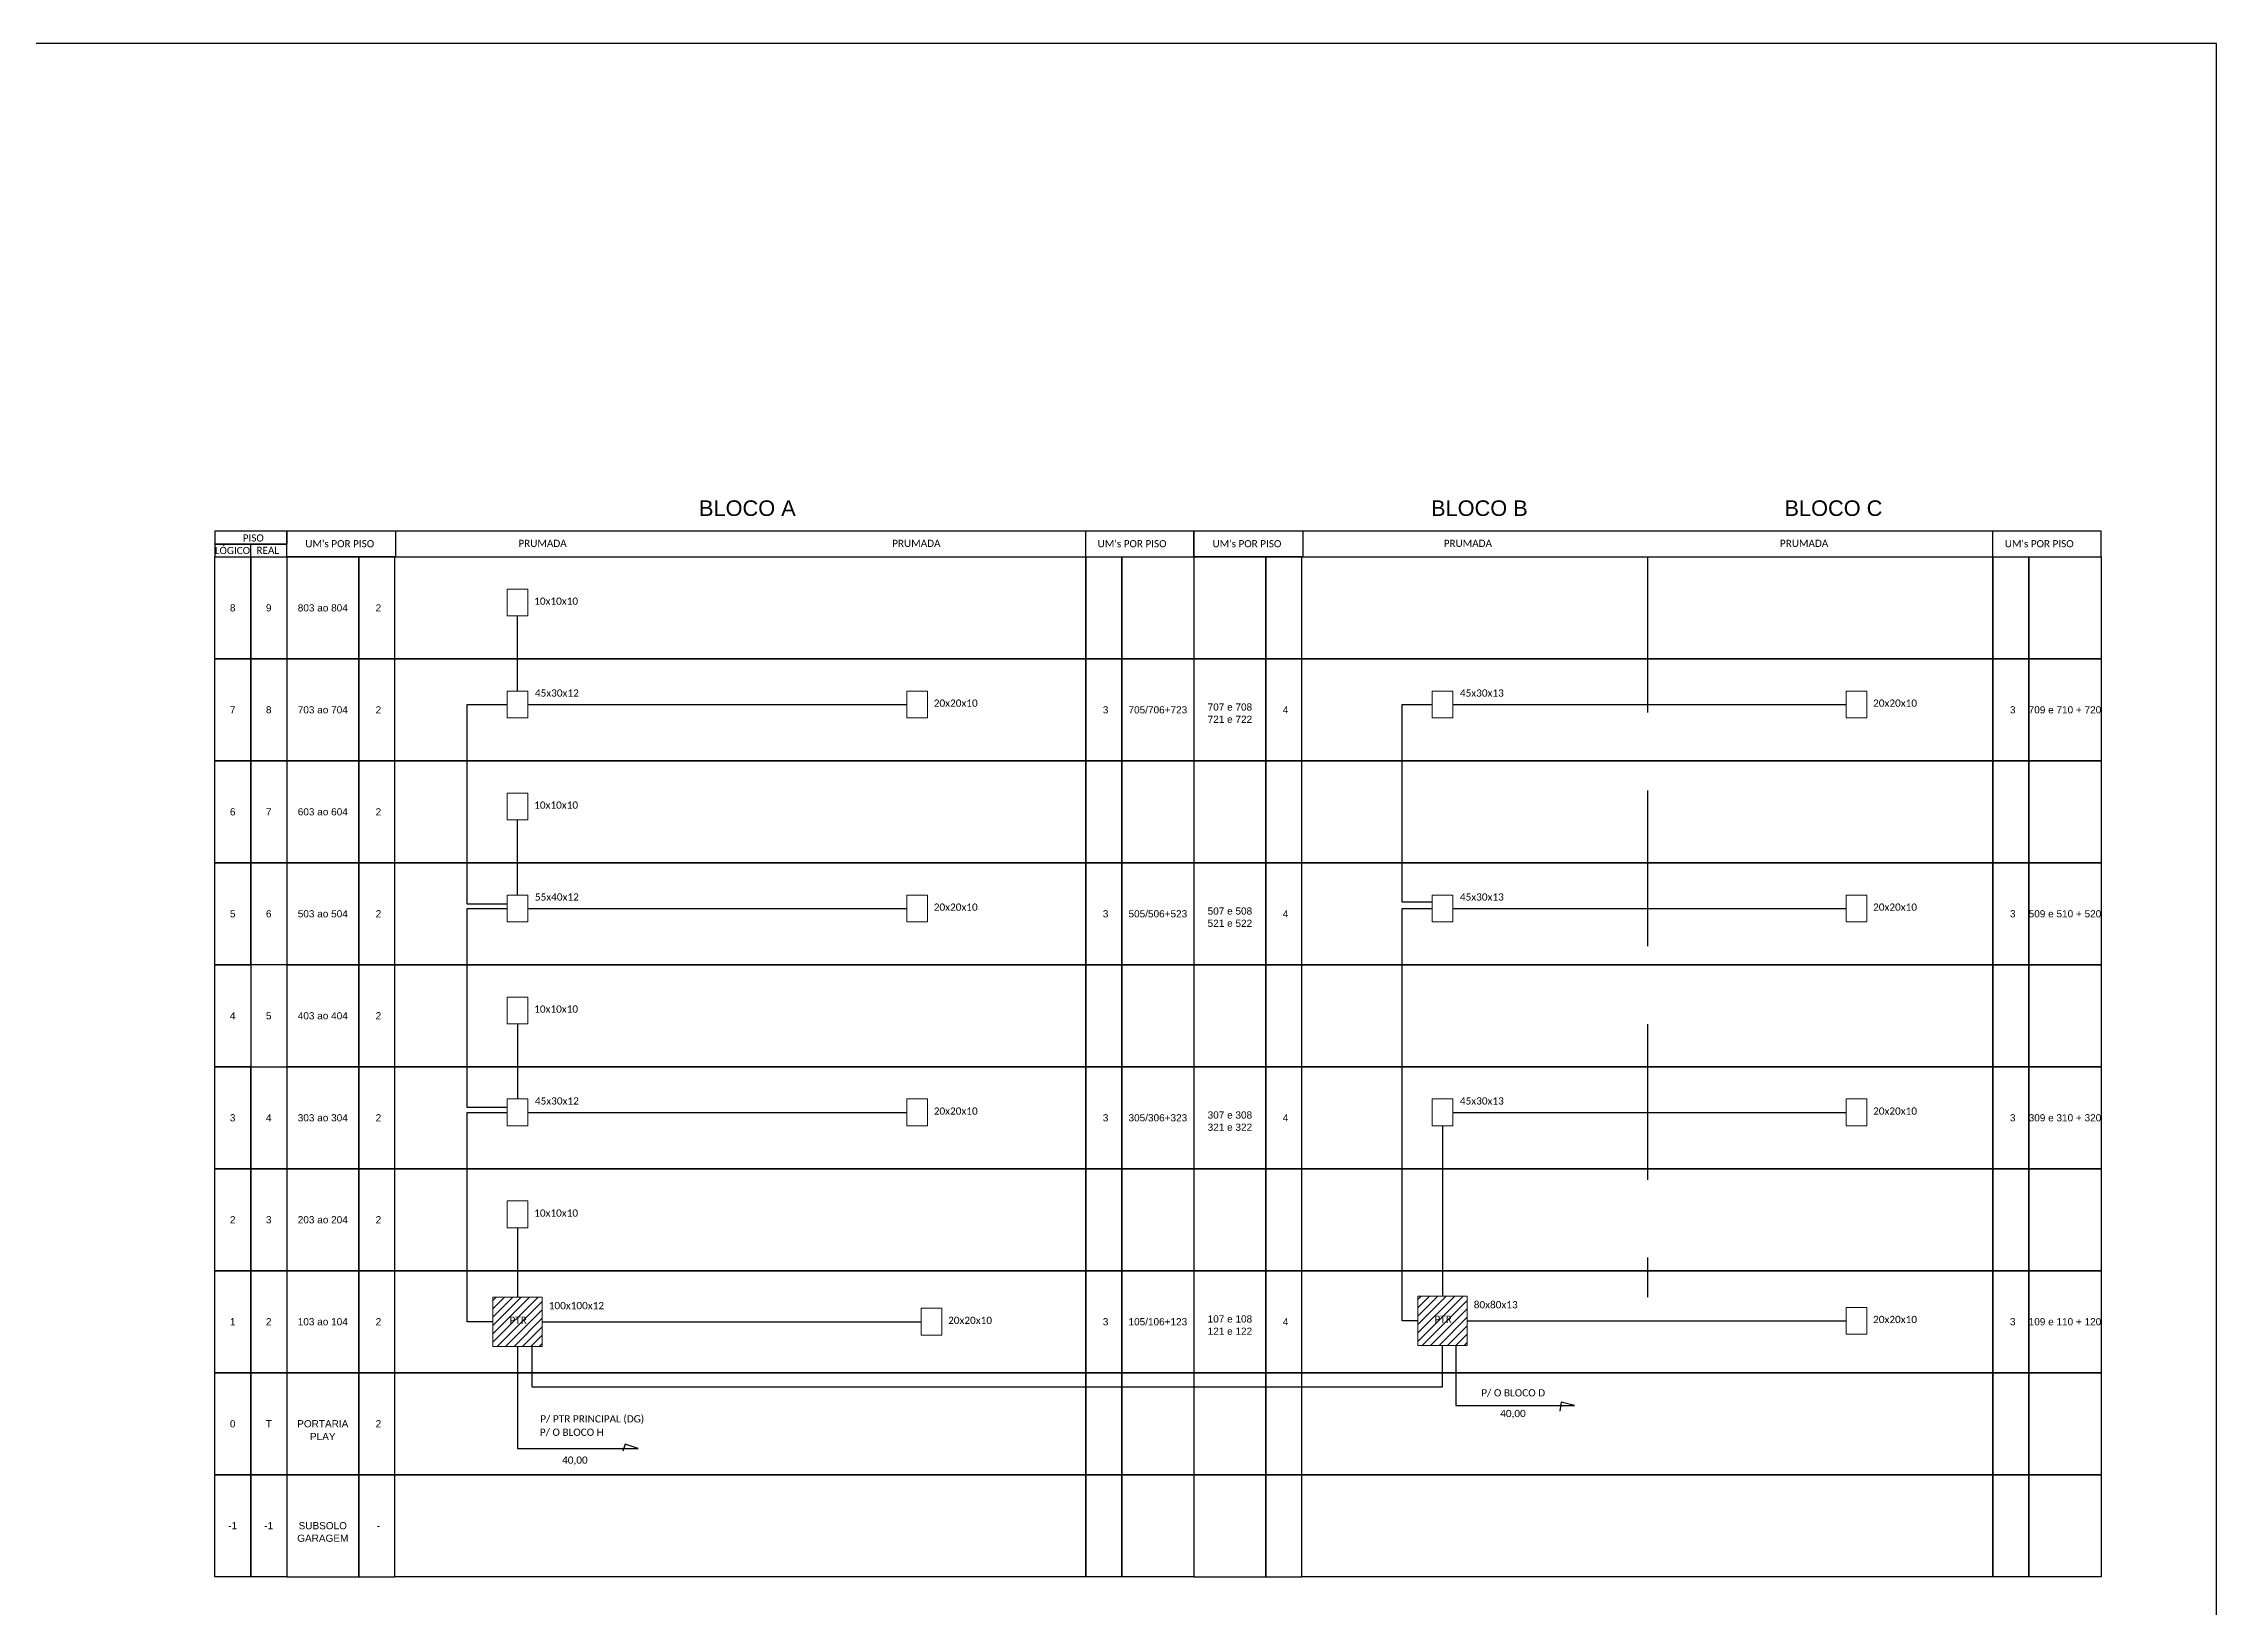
# Model space of a CAD drawing. Extents: x -89 to 749, y -559 to 1299.
# Drawn here: x 330.5 to 749.2, y 370.1 to 671.4 of the extents above; entities that cross this region are included whole.
import ezdxf
from ezdxf.enums import TextEntityAlignment as Align

# ---------------------------------------------------------------- set-up
doc = ezdxf.new("R2010")
doc.units = 0
doc.linetypes.add('DASHED', pattern=[0.75, 0.5, -0.25])
doc.styles.add('ARIAL', font='arial.ttf')
doc.styles.add('WMF-Calibri0', font='CALIBRI.TTF')

msp = doc.modelspace()

# ---------------------------------------------------------------- hatches: boundary and pattern name
h = msp.add_hatch()
h.set_pattern_fill('ANSI31', color=1, scale=0.36)
h.set_pattern_definition([(45, (-76.0407, 2032.6166), (-0.80822305, 0.80822305), [])])
h.paths.add_polyline_path([(426.59, 429.86), (417.11, 429.86), (417.11, 420.38), (426.59, 420.38)])
h.paths.add_polyline_path([(419.95, 424.36), (424.04, 424.36), (424.04, 426.44), (419.95, 426.44)], flags=24)
h = msp.add_hatch()
h.set_pattern_fill('ANSI31', color=1, scale=0.36)
h.set_pattern_definition([(45, (102.2024, 2032.7998), (-0.80822305, 0.80822305), [])])
h.paths.add_polyline_path([(604.84, 430.05), (595.35, 430.05), (595.35, 420.56), (604.84, 420.56)])
h.paths.add_polyline_path([(598.2, 424.54), (602.28, 424.54), (602.28, 426.63), (598.2, 426.63)], flags=24)

# ---------------------------------------------------------------- linework, layer by layer
for points in [[(-89.32, 77.37), (749.25, 77.37), (749.25, 671.37), (-89.32, 671.37), (-89.32, 77.37)], [(370.45, 572.47), (370.45, 574.93)], [(377.39, 572.47), (552.19, 572.47), (552.19, 577.4), (377.39, 577.4), (377.39, 577.4), (377.39, 574.93)], [(398.43, 572.47), (398.43, 577.4)], [(531.35, 572.47), (531.35, 577.4)], [(552.19, 572.47), (726.99, 572.47), (726.99, 577.4), (552.19, 577.4), (552.19, 577.4), (552.19, 572.47)], [(573.22, 572.47), (573.22, 577.4)], [(706.15, 572.47), (706.15, 577.4)]]:
    msp.add_lwpolyline(points)
for points in [[(363.51, 574.93), (377.39, 574.93), (377.39, 577.4), (363.51, 577.4)], [(363.51, 572.47), (377.39, 572.47), (377.39, 574.93), (363.51, 574.93)], [(363.51, 572.47), (370.45, 572.47), (370.45, 552.82), (363.51, 552.82)], [(370.45, 572.47), (377.39, 572.47), (377.39, 552.82), (370.45, 552.82)], [(391.28, 572.47), (377.39, 572.47), (377.39, 552.82), (391.28, 552.82)], [(398.22, 572.47), (391.28, 572.47), (391.28, 552.82), (398.22, 552.82)], [(398.22, 572.47), (531.36, 572.47), (531.36, 552.82), (398.22, 552.82)], [(531.36, 572.47), (538.3, 572.47), (538.3, 552.82), (531.36, 552.82)], [(538.3, 572.47), (552.19, 572.47), (552.19, 552.82), (538.3, 552.82)], [(566.08, 572.47), (552.19, 572.47), (552.19, 552.82), (566.08, 552.82)], [(573.02, 572.47), (566.08, 572.47), (566.08, 552.82), (573.02, 552.82)], [(573.02, 572.47), (706.16, 572.47), (706.16, 552.82), (573.02, 552.82)], [(706.16, 572.47), (713.1, 572.47), (713.1, 552.82), (706.16, 552.82)], [(713.1, 572.47), (726.99, 572.47), (726.99, 552.82), (713.1, 552.82)], [(363.51, 552.82), (370.45, 552.82), (370.45, 533.18), (363.51, 533.18)], [(370.45, 552.82), (377.39, 552.82), (377.39, 533.18), (370.45, 533.18)], [(391.28, 552.82), (377.39, 552.82), (377.39, 533.18), (391.28, 533.18)], [(398.22, 552.82), (391.28, 552.82), (391.28, 533.18), (398.22, 533.18)], [(398.22, 552.82), (531.36, 552.82), (531.36, 533.18), (398.22, 533.18)], [(531.36, 552.82), (538.3, 552.82), (538.3, 533.18), (531.36, 533.18)], [(538.3, 552.82), (552.19, 552.82), (552.19, 533.18), (538.3, 533.18)], [(566.08, 552.82), (552.19, 552.82), (552.19, 533.18), (566.08, 533.18)], [(573.02, 552.82), (566.08, 552.82), (566.08, 533.18), (573.02, 533.18)], [(573.02, 552.82), (706.16, 552.82), (706.16, 533.18), (573.02, 533.18)], [(706.16, 552.82), (713.1, 552.82), (713.1, 533.18), (706.16, 533.18)], [(713.1, 552.82), (726.99, 552.82), (726.99, 533.18), (713.1, 533.18)], [(363.51, 533.18), (370.45, 533.18), (370.45, 513.53), (363.51, 513.53)], [(370.45, 533.18), (377.39, 533.18), (377.39, 513.53), (370.45, 513.53)], [(391.28, 533.18), (377.39, 533.18), (377.39, 513.53), (391.28, 513.53)], [(398.22, 533.18), (391.28, 533.18), (391.28, 513.53), (398.22, 513.53)], [(398.22, 533.18), (531.36, 533.18), (531.36, 513.53), (398.22, 513.53)], [(531.36, 533.18), (538.3, 533.18), (538.3, 513.53), (531.36, 513.53)], [(538.3, 533.18), (552.19, 533.18), (552.19, 513.53), (538.3, 513.53)], [(566.08, 533.18), (552.19, 533.18), (552.19, 513.53), (566.08, 513.53)], [(573.02, 533.18), (566.08, 533.18), (566.08, 513.53), (573.02, 513.53)], [(573.02, 533.18), (706.16, 533.18), (706.16, 513.53), (573.02, 513.53)], [(706.16, 533.18), (713.1, 533.18), (713.1, 513.53), (706.16, 513.53)], [(713.1, 533.18), (726.99, 533.18), (726.99, 513.53), (713.1, 513.53)], [(363.51, 513.53), (370.45, 513.53), (370.45, 493.88), (363.51, 493.88)], [(370.45, 513.53), (377.39, 513.53), (377.39, 493.88), (370.45, 493.88)], [(391.28, 513.53), (377.39, 513.53), (377.39, 493.88), (391.28, 493.88)], [(398.22, 513.53), (391.28, 513.53), (391.28, 493.88), (398.22, 493.88)], [(398.22, 513.53), (531.36, 513.53), (531.36, 493.88), (398.22, 493.88)], [(531.36, 513.53), (538.3, 513.53), (538.3, 493.88), (531.36, 493.88)], [(538.3, 513.53), (552.19, 513.53), (552.19, 493.88), (538.3, 493.88)], [(566.08, 513.53), (552.19, 513.53), (552.19, 493.88), (566.08, 493.88)], [(573.02, 513.53), (566.08, 513.53), (566.08, 493.88), (573.02, 493.88)], [(573.02, 513.53), (706.16, 513.53), (706.16, 493.88), (573.02, 493.88)], [(706.16, 513.53), (713.1, 513.53), (713.1, 493.88), (706.16, 493.88)], [(713.1, 513.53), (726.99, 513.53), (726.99, 493.88), (713.1, 493.88)], [(363.51, 493.88), (370.45, 493.88), (370.45, 474.24), (363.51, 474.24)], [(391.28, 493.88), (377.39, 493.88), (377.39, 474.24), (391.28, 474.24)], [(398.22, 493.88), (391.28, 493.88), (391.28, 474.24), (398.22, 474.24)], [(398.22, 493.88), (531.36, 493.88), (531.36, 474.24), (398.22, 474.24)], [(531.36, 493.88), (538.3, 493.88), (538.3, 474.24), (531.36, 474.24)], [(538.3, 493.88), (552.19, 493.88), (552.19, 474.24), (538.3, 474.24)], [(566.08, 493.88), (552.19, 493.88), (552.19, 474.24), (566.08, 474.24)], [(573.02, 493.88), (566.08, 493.88), (566.08, 474.24), (573.02, 474.24)], [(573.02, 493.88), (706.16, 493.88), (706.16, 474.24), (573.02, 474.24)], [(706.16, 493.88), (713.1, 493.88), (713.1, 474.24), (706.16, 474.24)], [(713.1, 493.88), (726.99, 493.88), (726.99, 474.24), (713.1, 474.24)], [(363.51, 474.24), (370.45, 474.24), (370.45, 454.59), (363.51, 454.59)], [(370.45, 474.24), (377.39, 474.24), (377.39, 454.59), (370.45, 454.59)], [(391.28, 474.24), (377.39, 474.24), (377.39, 454.59), (391.28, 454.59)], [(398.22, 474.24), (391.28, 474.24), (391.28, 454.59), (398.22, 454.59)], [(398.22, 474.24), (531.36, 474.24), (531.36, 454.59), (398.22, 454.59)], [(531.36, 474.24), (538.3, 474.24), (538.3, 454.59), (531.36, 454.59)], [(538.3, 474.24), (552.19, 474.24), (552.19, 454.59), (538.3, 454.59)], [(566.08, 474.24), (552.19, 474.24), (552.19, 454.59), (566.08, 454.59)], [(573.02, 474.24), (566.08, 474.24), (566.08, 454.59), (573.02, 454.59)], [(573.02, 474.24), (706.16, 474.24), (706.16, 454.59), (573.02, 454.59)], [(706.16, 474.24), (713.1, 474.24), (713.1, 454.59), (706.16, 454.59)], [(713.1, 474.24), (726.99, 474.24), (726.99, 454.59), (713.1, 454.59)], [(363.51, 454.59), (370.45, 454.59), (370.45, 434.94), (363.51, 434.94)], [(370.45, 454.59), (377.39, 454.59), (377.39, 434.94), (370.45, 434.94)], [(391.28, 454.59), (377.39, 454.59), (377.39, 434.94), (391.28, 434.94)], [(398.22, 454.59), (391.28, 454.59), (391.28, 434.94), (398.22, 434.94)], [(398.22, 454.59), (531.36, 454.59), (531.36, 434.94), (398.22, 434.94)], [(531.36, 454.59), (538.3, 454.59), (538.3, 434.94), (531.36, 434.94)], [(538.3, 454.59), (552.19, 454.59), (552.19, 434.94), (538.3, 434.94)], [(566.08, 454.59), (552.19, 454.59), (552.19, 434.94), (566.08, 434.94)], [(573.02, 454.59), (566.08, 454.59), (566.08, 434.94), (573.02, 434.94)], [(573.02, 454.59), (706.16, 454.59), (706.16, 434.94), (573.02, 434.94)], [(706.16, 454.59), (713.1, 454.59), (713.1, 434.94), (706.16, 434.94)], [(713.1, 454.59), (726.99, 454.59), (726.99, 434.94), (713.1, 434.94)], [(363.51, 434.94), (370.45, 434.94), (370.45, 415.3), (363.51, 415.3)], [(370.45, 434.94), (377.39, 434.94), (377.39, 415.3), (370.45, 415.3)], [(391.28, 434.94), (377.39, 434.94), (377.39, 415.3), (391.28, 415.3)], [(398.22, 434.94), (391.28, 434.94), (391.28, 415.3), (398.22, 415.3)], [(398.22, 434.94), (531.36, 434.94), (531.36, 415.3), (398.22, 415.3)], [(531.36, 434.94), (538.3, 434.94), (538.3, 415.3), (531.36, 415.3)], [(538.3, 434.94), (552.19, 434.94), (552.19, 415.3), (538.3, 415.3)], [(566.08, 434.94), (552.19, 434.94), (552.19, 415.3), (566.08, 415.3)], [(573.02, 434.94), (566.08, 434.94), (566.08, 415.3), (573.02, 415.3)], [(573.02, 434.94), (706.16, 434.94), (706.16, 415.3), (573.02, 415.3)], [(706.16, 434.94), (713.1, 434.94), (713.1, 415.3), (706.16, 415.3)], [(713.1, 434.94), (726.99, 434.94), (726.99, 415.3), (713.1, 415.3)], [(363.51, 415.3), (370.45, 415.3), (370.45, 395.65), (363.51, 395.65)], [(370.45, 415.3), (377.39, 415.3), (377.39, 395.65), (370.45, 395.65)], [(391.28, 415.3), (377.39, 415.3), (377.39, 395.65), (391.28, 395.65)], [(398.22, 415.3), (391.28, 415.3), (391.28, 395.65), (398.22, 395.65)], [(398.22, 415.3), (531.36, 415.3), (531.36, 395.65), (398.22, 395.65)], [(531.36, 415.3), (538.3, 415.3), (538.3, 395.65), (531.36, 395.65)], [(538.3, 415.3), (552.19, 415.3), (552.19, 395.65), (538.3, 395.65)], [(566.08, 415.3), (552.19, 415.3), (552.19, 395.65), (566.08, 395.65)], [(573.02, 415.3), (566.08, 415.3), (566.08, 395.65), (573.02, 395.65)], [(573.02, 415.3), (706.16, 415.3), (706.16, 395.65), (573.02, 395.65)], [(706.16, 415.3), (713.1, 415.3), (713.1, 395.65), (706.16, 395.65)], [(713.1, 415.3), (726.99, 415.3), (726.99, 395.65), (713.1, 395.65)], [(363.51, 395.65), (370.45, 395.65), (370.45, 376.01), (363.51, 376.01)], [(370.45, 395.65), (377.39, 395.65), (377.39, 376.01), (370.45, 376.01)], [(391.28, 395.65), (377.39, 395.65), (377.39, 376.01), (391.28, 376.01)], [(398.22, 395.65), (391.28, 395.65), (391.28, 376.01), (398.22, 376.01)], [(398.22, 395.65), (531.36, 395.65), (531.36, 376.01), (398.22, 376.01)], [(531.36, 395.65), (538.3, 395.65), (538.3, 376.01), (531.36, 376.01)], [(538.3, 395.65), (552.19, 395.65), (552.19, 376.01), (538.3, 376.01)], [(566.08, 395.65), (552.19, 395.65), (552.19, 376.01), (566.08, 376.01)], [(573.02, 395.65), (566.08, 395.65), (566.08, 376.01), (573.02, 376.01)], [(573.02, 395.65), (706.16, 395.65), (706.16, 376.01), (573.02, 376.01)], [(706.16, 395.65), (713.1, 395.65), (713.1, 376.01), (706.16, 376.01)], [(713.1, 395.65), (726.99, 395.65), (726.99, 376.01), (713.1, 376.01)]]:
    msp.add_lwpolyline(points, close=True)
at = {"color": 7, "linetype": 'DASHED', "ltscale": 60}
msp.add_lwpolyline([(639.59, 572.47), (639.59, 429.86)], dxfattribs=at)
at = {"color": 0, "lineweight": 0}
for points in [[(419.87, 566.26), (423.84, 566.26), (423.84, 561.09), (419.87, 561.09)], [(496.87, 546.61), (500.84, 546.61), (500.84, 541.44), (496.87, 541.44)], [(677.87, 546.61), (681.84, 546.61), (681.84, 541.44), (677.87, 541.44)], [(419.87, 526.97), (423.84, 526.97), (423.84, 521.8), (419.87, 521.8)], [(496.87, 507.32), (500.84, 507.32), (500.84, 502.15), (496.87, 502.15)], [(677.87, 507.32), (681.84, 507.32), (681.84, 502.15), (677.87, 502.15)], [(419.87, 487.67), (423.84, 487.67), (423.84, 482.5), (419.87, 482.5)], [(496.87, 468.03), (500.84, 468.03), (500.84, 462.86), (496.87, 462.86)], [(677.87, 468.03), (681.84, 468.03), (681.84, 462.86), (677.87, 462.86)], [(419.87, 448.38), (423.84, 448.38), (423.84, 443.21), (419.87, 443.21)], [(499.62, 427.71), (503.6, 427.71), (503.6, 422.53), (499.62, 422.53)], [(677.87, 427.89), (681.84, 427.89), (681.84, 422.72), (677.87, 422.72)]]:
    msp.add_lwpolyline(points, close=True, dxfattribs=at)
at = {"color": 3}
for points in [[(421.85, 546.61), (421.85, 561.09)], [(419.87, 505.57), (412.14, 505.57), (412.14, 544.03), (419.87, 544.03)], [(423.84, 544.03), (496.87, 544.03)], [(598.11, 505.92), (592.32, 505.92), (592.32, 544.03), (598.11, 544.03)], [(602.08, 544.03), (677.87, 544.03)], [(421.85, 507.32), (421.85, 521.8)], [(419.87, 466.41), (412.14, 466.41), (412.14, 504.74), (419.87, 504.74)], [(423.84, 504.74), (496.87, 504.74)], [(595.35, 425.3), (592.32, 425.3), (592.32, 504.74), (598.11, 504.74)], [(602.08, 504.74), (677.87, 504.74)], [(421.85, 482.5), (421.85, 468.03)], [(417.11, 425.12), (412.14, 425.12), (412.14, 465.44), (419.87, 465.44)], [(423.84, 465.44), (496.87, 465.44)], [(602.08, 465.44), (677.87, 465.44)], [(600.1, 462.86), (600.1, 430.05)], [(421.85, 443.21), (421.85, 429.86)], [(426.59, 425.12), (499.62, 425.12)], [(604.84, 425.3), (677.87, 425.3)], [(424.65, 420.38), (424.65, 412.58), (600.1, 412.58), (600.1, 420.56)]]:
    msp.add_lwpolyline(points, dxfattribs=at)
at = {"color": 1, "lineweight": 0}
for points in [[(419.87, 546.61), (423.84, 546.61), (423.84, 541.44), (419.87, 541.44)], [(598.11, 546.61), (602.08, 546.61), (602.08, 541.44), (598.11, 541.44)], [(419.87, 507.32), (423.84, 507.32), (423.84, 502.15), (419.87, 502.15)], [(598.11, 507.32), (602.08, 507.32), (602.08, 502.15), (598.11, 502.15)], [(419.87, 468.03), (423.84, 468.03), (423.84, 462.86), (419.87, 462.86)], [(598.11, 468.03), (602.08, 468.03), (602.08, 462.86), (598.11, 462.86)], [(417.11, 429.86), (426.59, 429.86), (426.59, 420.38), (417.11, 420.38)], [(595.35, 430.05), (604.84, 430.05), (604.84, 420.56), (595.35, 420.56)]]:
    msp.add_lwpolyline(points, close=True, dxfattribs=at)
at = {"color": 1}
for points in [[(421.85, 420.38), (421.85, 400.67), (445.13, 400.67), (442.6, 401.53), (442.14, 400.16)], [(602.66, 420.56), (602.66, 408.99), (625.55, 408.99), (622.99, 409.65), (622.73, 407.87)]]:
    msp.add_lwpolyline(points, dxfattribs=at)

# ---------------------------------------------------------------- texts
at = {"color": 2, "style": 'ARIAL'}
for s, p in [('BLOCO A', (466.15, 581.85)), ('BLOCO B', (607.21, 581.85)), ('BLOCO C', (675.43, 581.85))]:
    msp.add_text(s, height=3, dxfattribs=at).set_placement(p, align=Align.MIDDLE_CENTER)
at = {"style": 'WMF-Calibri0'}
for s, height, p in [('  LÓGICO', 1.38, (362.56, 573)), ('     PISO', 1.38, (366.48, 575.42)), ('    REAL', 1.38, (369.61, 573.04)), ("UM's POR PISO", 1.38, (380.97, 574.31)), ('PRUMADA', 1.38, (422.03, 574.38)), ('PRUMADA', 1.38, (494.06, 574.38)), ("UM's POR PISO", 1.38, (533.65, 574.31)), ("UM's POR PISO", 1.38, (555.77, 574.31)), ('PRUMADA', 1.38, (600.33, 574.38)), ('PRUMADA', 1.38, (665.12, 574.38)), ("UM's POR PISO", 1.38, (708.44, 574.31)), ('10x10x10', 1.39, (425.07, 563.24)), ('20x20x10', 1.39, (502.07, 543.6)), ('20x20x10', 1.39, (683.07, 543.6)), ('10x10x10', 1.39, (425.07, 523.95)), ('20x20x10', 1.39, (502.07, 504.3)), ('20x20x10', 1.39, (683.07, 504.3)), ('10x10x10', 1.39, (425.07, 484.66)), ('20x20x10', 1.39, (502.07, 465.01)), ('20x20x10', 1.39, (683.07, 465.01)), ('10x10x10', 1.39, (425.07, 445.36)), ('100x100x12', 1.39, (427.88, 427.53)), ('80x80x13', 1.39, (606.12, 427.71)), ('PTR', 1.39, (420.3, 424.71)), ('20x20x10', 1.39, (504.83, 424.69)), ('PTR', 1.39, (598.54, 424.9)), ('20x20x10', 1.39, (683.07, 424.87)), ('40,00', 1.39, (430.45, 397.77))]:
    msp.add_text(s, height=height, dxfattribs=at).set_placement(p)
at = {"style": 'ARIAL'}
for s, p in [('8', (366.98, 562.64)), ('9', (373.92, 562.64)), ('803 ao 804', (384.34, 562.64)), ('2', (395.06, 562.64)), ('7', (366.98, 543)), ('8', (373.92, 543)), ('703 ao 704', (384.34, 543)), ('2', (395.06, 543)), ('3', (535.18, 543)), ('705/706+723', (545.25, 543)), ('707 e 708', (559.13, 543.54)), ('721 e 722', (559.13, 541.17)), ('4', (569.86, 543)), ('3', (709.98, 543)), ('709 e 710 + 720', (720.04, 543)), ('6', (366.98, 523.35)), ('7', (373.92, 523.35)), ('603 ao 604', (384.34, 523.35)), ('2', (395.06, 523.35)), ('5', (366.98, 503.71)), ('6', (373.92, 503.71)), ('503 ao 504', (384.34, 503.71)), ('2', (395.06, 503.71)), ('3', (535.18, 503.71)), ('505/506+523', (545.25, 503.71)), ('507 e 508', (559.13, 504.24)), ('521 e 522', (559.13, 501.88)), ('4', (569.86, 503.71)), ('3', (709.98, 503.71)), ('509 e 510 + 520', (720.04, 503.71)), ('4', (366.98, 484.06)), ('5', (373.92, 484.06)), ('403 ao 404', (384.34, 484.06)), ('2', (395.06, 484.06)), ('3', (366.98, 464.41)), ('4', (373.92, 464.41)), ('303 ao 304', (384.34, 464.41)), ('2', (395.06, 464.41)), ('3', (535.18, 464.41)), ('305/306+323', (545.25, 464.41)), ('307 e 308', (559.13, 464.95)), ('4', (569.86, 464.41)), ('3', (709.98, 464.41)), ('309 e 310 + 320', (720.04, 464.41)), ('321 e 322', (559.13, 462.59)), ('2', (366.98, 444.77)), ('3', (373.92, 444.77)), ('203 ao 204', (384.34, 444.77)), ('2', (395.06, 444.77)), ('1', (366.98, 425.12)), ('2', (373.92, 425.12)), ('103 ao 104', (384.34, 425.12)), ('2', (395.06, 425.12)), ('3', (535.18, 425.12)), ('105/106+123', (545.25, 425.12)), ('107 e 108', (559.13, 425.66)), ('121 e 122', (559.13, 423.29)), ('4', (569.86, 425.12)), ('3', (709.98, 425.12)), ('109 e 110 + 120', (720.04, 425.12)), ('0', (366.98, 405.47)), ('PORTARIA', (384.34, 405.47)), ('2', (395.06, 405.47)), ('T', (373.92, 405.47)), ('PLAY', (384.34, 403)), ('-1', (366.98, 385.83)), ('-1', (373.92, 385.83)), ('SUBSOLO', (384.34, 385.83)), ('-', (395.06, 385.83)), ('GARAGEM', (384.34, 383.42))]:
    msp.add_text(s, height=1.38, dxfattribs=at).set_placement(p, align=Align.MIDDLE_CENTER)
at = {"color": 1, "style": 'WMF-Calibri0'}
for s, height, p in [('45x30x12', 1.39, (425.21, 545.54)), ('45x30x13', 1.39, (603.45, 545.54)), ('55x40x12', 1.39, (425.21, 506.25)), ('45x30x13', 1.39, (603.45, 506.25)), ('45x30x12', 1.39, (425.21, 466.96)), ('45x30x13', 1.39, (603.45, 466.96)), ('P/ O BLOCO D', 1.3902, (607.56, 410.73))]:
    msp.add_text(s, height=height, dxfattribs=at).set_placement(p)
at = {"color": 10, "style": 'WMF-Calibri0'}
for s, p in [('P/ PTR PRINCIPAL (DG)', (426.25, 405.72)), ('P/ O BLOCO H', (426.15, 403.14))]:
    msp.add_text(s, height=1.3902, dxfattribs=at).set_placement(p)
at = {"color": 7, "style": 'WMF-Calibri0'}
msp.add_text('40,00', height=1.39, dxfattribs=at).set_placement((611.21, 406.75))

doc.saveas('drawing.dxf')
